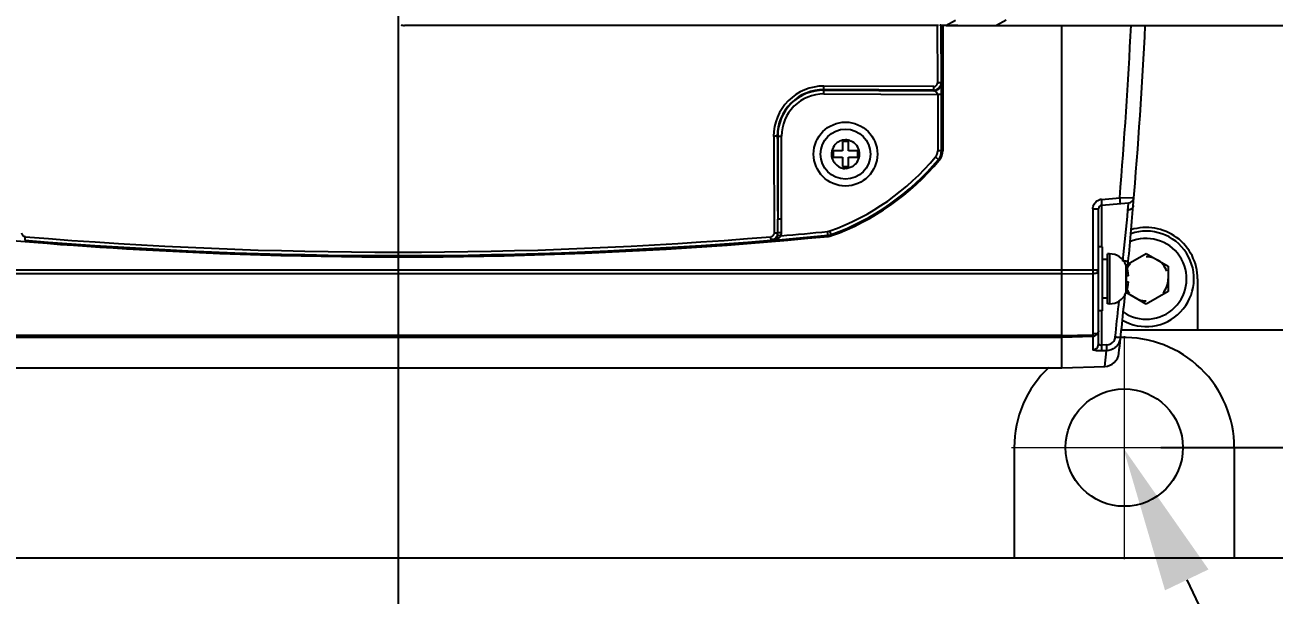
# Model space of a CAD drawing. Header units: millimetres. Extents: x 4086 to 8300, y 123 to 1549.
# Drawn here: x 6958 to 7009.1, y 633.8 to 657.1 of the extents above; entities that cross this region are included whole.
import ezdxf
from ezdxf import colors
from ezdxf.entities.mleader import LeaderData, LeaderLine
from ezdxf.math import Vec2, Vec3

# ---------------------------------------------------------------- set-up
doc = ezdxf.new("R2010")
doc.units = ezdxf.units.MM
doc.linetypes.add('CENTER2', pattern=[28.575, 19.05, -3.175, 3.175, -3.175])
doc.layers.add('中心线层', color=7, linetype='CENTER2', lineweight=0)
doc.layers.add('轮廓实线层', color=7, linetype='Continuous', lineweight=30)
doc.styles.add('思源黑', font='SourceHanSansCN-Normal.ttf')
doc.dimstyles.new('尺寸标注_3_10比例', dxfattribs={"dimtxt": 7, "dimasz": 6, "dimexe": 2, "dimexo": 1.5, "dimgap": 1, "dimtad": 1, "dimdec": 1, "dimlfac": 3.333333, "dimdsep": 46, "dimtxsty": '思源黑', "dimcen": 0.09, "dimadec": 0, "dimazin": 0, "dimtp": 0.01, "dimtm": 0.01, "dimtfac": 1, "dimtdec": 1, "dimtofl": 0, "dimtmove": 0, "dimatfit": 3, "dimfxl": 0, "dimtolj": 1, "dimarcsym": 0})

# ---------------------------------------------------------------- blocks, each defined once
blk = doc.blocks.new('*D1406')
at = {"layer": 'Defpoints', "color": 0}
for p in [(6808.255, 669.869), (6973.255, 669.869), (6973.255, 583.587)]:
    blk.add_point(p, dxfattribs=at)
at = {"layer": '轮廓实线层', "color": 0, "lineweight": -2}
for p, q in [((6808.255, 668.369), (6808.255, 581.587)), ((6973.255, 668.369), (6973.255, 581.587)), ((6814.255, 583.587), (6967.255, 583.587))]:
    blk.add_line(p, q, dxfattribs=at)
at = {"layer": '轮廓实线层', "color": 0}
for points in [[(6814.255, 584.587), (6814.255, 582.587), (6808.255, 583.587)], [(6967.255, 582.587), (6967.255, 584.587), (6973.255, 583.587)]]:
    blk.add_solid(points, dxfattribs=at)
at = {"layer": '轮廓实线层', "color": 0, "insert": (6890.755, 588.213), "char_height": 7, "attachment_point": 5, "style": '思源黑'}
blk.add_mtext('\\A1;550', dxfattribs=at)
blk = doc.blocks.new('*D1410')
at = {"layer": 'Defpoints', "color": 0}
for p in [(7002.955, 699.869), (7002.955, 639.869), (7074.894, 639.869)]:
    blk.add_point(p, dxfattribs=at)
at = {"layer": '轮廓实线层', "color": 0, "lineweight": -2}
for p, q in [((7004.455, 699.869), (7076.894, 699.869)), ((7074.894, 693.869), (7074.894, 645.869)), ((7004.455, 639.869), (7076.894, 639.869))]:
    blk.add_line(p, q, dxfattribs=at)
at = {"layer": '轮廓实线层', "color": 0}
for points in [[(7075.894, 693.869), (7073.894, 693.869), (7074.894, 699.869)], [(7073.894, 645.869), (7075.894, 645.869), (7074.894, 639.869)]]:
    blk.add_solid(points, dxfattribs=at)
at = {"layer": '轮廓实线层', "color": 0, "insert": (7069.99, 669.869), "char_height": 7, "attachment_point": 5, "rotation": 90, "style": '思源黑'}
blk.add_mtext('\\A1;200±0.1', dxfattribs=at)

msp = doc.modelspace()

# ---------------------------------------------------------------- linework, layer by layer
for p, q in [((6995.362, 657.13), (6973.523, 657.13)), ((6995.311, 657.155), (6995.313, 654.776)), ((6995.46, 657.129), (6995.463, 654.783)), ((6995.822, 657.13), (6995.516, 657.13)), ((6995.53, 657.13), (6995.53, 652.005)), ((6995.663, 657.119), (6996.052, 657.348)), ((6995.679, 657.119), (6995.755, 657.119)), ((6995.755, 657.119), (6995.79, 657.119)), ((6995.79, 657.119), (6995.822, 657.119)), ((6995.822, 657.119), (6995.862, 657.119)), ((6995.96, 657.13), (6995.862, 657.13)), ((6995.862, 657.119), (6996.055, 657.119)), ((6996.155, 657.13), (6995.96, 657.13)), ((6996.055, 657.119), (6996.157, 657.12)), ((6996.155, 657.13), (6997.181, 657.131)), ((6996.157, 657.12), (6996.458, 657.12)), ((6996.458, 657.12), (6997.077, 657.12)), ((6997.077, 657.12), (6997.644, 657.119)), ((6997.181, 657.131), (6997.643, 657.131)), ((6997.644, 657.119), (7037.313, 657.119)), ((6997.732, 657.131), (7037.31, 657.131)), ((6998.125, 657.348), (6997.735, 657.119)), ((7000.405, 643.128), (7000.405, 657.131)), ((6990.673, 654.326), (6990.675, 654.649)), ((6995.162, 654.483), (6990.674, 654.506)), ((6990.674, 654.481), (6995.172, 654.458)), ((6995.163, 654.626), (6990.675, 654.649)), ((6995.162, 654.483), (6995.163, 654.626)), ((6995.18, 654.454), (6995.172, 654.458)), ((6995.473, 654.757), (6995.463, 654.783)), ((6995.475, 654.749), (6995.473, 654.757)), ((6990.673, 654.326), (6995.327, 654.302)), ((6995.483, 654.302), (6995.327, 654.302)), ((6995.327, 654.302), (6995.327, 652.005)), ((6995.483, 652.005), (6995.483, 654.302)), ((6988.618, 652.593), (6988.637, 648.639)), ((6988.767, 652.601), (6988.939, 652.601)), ((6988.783, 652.601), (6988.783, 649.207)), ((6988.939, 649.207), (6988.939, 652.601)), ((6991.683, 652.379), (6991.428, 652.379)), ((6991.428, 652.379), (6991.428, 651.996)), ((6991.683, 651.996), (6991.683, 652.379)), ((6991.428, 651.996), (6991.045, 651.996)), ((6991.045, 651.996), (6991.045, 651.741)), ((6992.065, 651.996), (6991.683, 651.996)), ((6992.065, 651.741), (6992.065, 651.996)), ((6995.53, 652.005), (6995.327, 652.005)), ((6991.045, 651.741), (6991.428, 651.741)), ((6991.428, 651.741), (6991.428, 651.359)), ((6991.428, 651.359), (6991.683, 651.359)), ((6991.683, 651.741), (6992.065, 651.741)), ((6991.683, 651.359), (6991.683, 651.741)), ((6995.236, 651.751), (6995.392, 651.621)), ((7002.03, 650.018), (7002.77, 650.083)), ((7002.042, 649.779), (7003.133, 649.874)), ((7002.77, 650.083), (7003.309, 650.093)), ((7003.106, 649.577), (7003.13, 649.84)), ((7003.13, 649.84), (7003.133, 649.874)), ((7003.309, 650.093), (7003.352, 650.094)), ((7001.674, 649.63), (7001.674, 643.87)), ((7001.674, 649.629), (7001.905, 649.629)), ((7001.905, 644.107), (7001.905, 649.629)), ((7002.042, 648.073), (7002.042, 649.779)), ((6988.939, 649.207), (6988.783, 649.207)), ((6988.512, 648.349), (6988.533, 648.342)), ((6988.774, 648.571), (6988.921, 648.532)), ((6988.937, 648.646), (6988.784, 648.647)), ((6990.843, 648.503), (6990.824, 648.705)), ((6990.988, 648.535), (6990.92, 648.726)), ((7002.055, 648.074), (7001.905, 648.074)), ((7002.055, 648.073), (7002.055, 645.464)), ((7002.358, 647.789), (7002.268, 647.789)), ((7002.268, 645.749), (7002.268, 647.789)), ((7002.358, 647.789), (7002.358, 645.749)), ((7003.112, 647.379), (7003.855, 647.808)), ((7003.855, 647.808), (7004.755, 647.288)), ((7002.268, 647.553), (7002.055, 647.553)), ((7003.023, 647.346), (7003.049, 647.279)), ((7003.023, 647.346), (7003.023, 646.195)), ((7003.049, 647.279), (7003.043, 647.279)), ((7004.755, 647.288), (7004.755, 646.249)), ((7000.405, 646.968), (6832.936, 646.968)), ((7001.905, 647.121), (6833.054, 647.121)), ((7000.405, 646.968), (7001.674, 646.99)), ((7003.127, 646.896), (7003.043, 646.896)), ((7005.955, 646.769), (7005.955, 644.669)), ((7003.049, 646.259), (7003.023, 646.192)), ((7003.855, 645.73), (7003.031, 646.206)), ((7003.043, 646.641), (7003.127, 646.641)), ((7003.043, 646.259), (7003.048, 646.259)), ((7004.755, 646.249), (7003.855, 645.73)), ((7002.268, 645.984), (7002.055, 645.984)), ((7002.358, 645.749), (7002.268, 645.749)), ((7002.728, 645.711), (7002.745, 645.877)), ((7003.023, 646.195), (7003.023, 646.192)), ((7002.055, 645.464), (7001.905, 645.464)), ((7002.042, 644.064), (7002.042, 645.464)), ((7000.405, 644.367), (6830.126, 644.367)), ((7000.405, 644.455), (6830.233, 644.455)), ((7000.405, 644.455), (7001.674, 644.485)), ((7001.674, 644.411), (7000.405, 644.367)), ((7023.205, 644.669), (7002.839, 644.669)), ((7001.87, 643.984), (7001.905, 644.107)), ((7002.231, 643.831), (7002.03, 643.827)), ((7002.243, 644.069), (7002.042, 644.064)), ((7002.16, 643.19), (7002.232, 643.831)), ((7000.405, 643.128), (7002.161, 643.19)), ((6828.543, 643.128), (7000.405, 643.128)), ((6998.455, 639.869), (6998.455, 635.369)), ((7007.455, 639.869), (7007.455, 635.369)), ((6941.455, 635.369), (7020.955, 635.369))]:
    msp.add_line(p, q)
for points in [[(6995.822, 657.13), (6995.835, 657.13), (6995.848, 657.13), (6995.862, 657.13)], [(6997.643, 657.131), (6997.654, 657.131), (6997.664, 657.131), (6997.675, 657.131)], [(6997.675, 657.131), (6997.694, 657.13), (6997.713, 657.13), (6997.732, 657.131)], [(6988.774, 648.571), (6988.762, 648.535), (6988.746, 648.5), (6988.726, 648.467)], [(6988.921, 648.532), (6988.93, 648.569), (6988.935, 648.607), (6988.937, 648.646)]]:
    msp.add_lwpolyline(points)
for centre, radius in [((6991.555, 651.869), 1.305), ((6991.555, 651.869), 1.02), ((7002.955, 639.869), 2.4)]:
    msp.add_circle(centre, radius)
for centre, radius, start, end in [((6973.522, 657.78), 0.649, 257.3158, 270.0269), ((6785.316, 667.988), 218.189, 355.29282, 357.14655), ((6785.307, 667.988), 218.778, 355.22256, 357.15424), ((6990.664, 652.602), 2.047, 89.7074, 180.2538), ((6990.664, 652.609), 1.897, 89.6943, 180.2605), ((6990.664, 652.601), 1.881, 89.7031, 180), ((6995.163, 654.776), 0.293, 269.8229, 310.1569), ((6995.308, 658.049), 3.273, 270.0999, 270.8279), ((6983.409, 654.382), 12.074, 0.3759, 0.6609), ((6971.63, 654.32), 23.853, 359.9562, 0.339), ((6990.664, 652.601), 1.725, 89.7031, 180), ((6991.555, 651.87), 0.576, 115.1801, 129.0292), ((6991.554, 651.863), 0.583, 67.9439, 76.101), ((6991.554, 651.868), 0.578, 6.5115, 37.0938), ((6994.93, 652.005), 0.397, 320.3036, 0.0004), ((6994.93, 652.005), 0.553, 320.3036, 0), ((6994.93, 652.005), 0.6, 320.3036, 0), ((6987.541, 658.138), 10, 289.7452, 320.3036), ((6987.541, 658.138), 10.156, 289.7452, 320.3036), ((6987.541, 658.138), 10.203, 289.7452, 320.3036), ((6991.539, 651.855), 0.556, 215.3856, 222.48), ((7002.064, 649.633), 0.387, 95.0648, 104.9924), ((7003.112, 650.113), 0.24, 275, 355.3085), ((7002.055, 649.629), 0.15, 95, 180), ((6820.542, 666.359), 183.334, 354.09494, 354.74817), ((6783.151, 668.148), 220.94, 354.54108, 355.22781), ((6821.056, 648.757), 167.728, 359.96248, 0.15373), ((6908.13, 649.201), 80.809, 359.60656, 0.00429), ((7003.855, 646.769), 2.1, 0, 107.3914), ((6973.255, 832.464), 184.746, 265.26272, 274.73708), ((6973.255, 832.379), 184.52, 265.26076, 274.73903), ((6974.558, 816.949), 169.185, 274.73824, 275.52212), ((6988.486, 648.648), 0.297, 345.0235, 359.7651), ((6974.558, 816.949), 169.029, 274.8745, 275.52212), ((6990.786, 649.1), 0.397, 275.5249, 289.7452), ((6990.786, 649.1), 0.553, 275.5249, 289.7452), ((6990.786, 649.1), 0.6, 275.5249, 289.7452), ((7003.855, 646.769), 1.95, 239.6769, 108.9196), ((7003.855, 646.769), 1.65, 234.9516, 113.8869), ((7002.358, 647.069), 0.72, 22.6199, 90), ((7000.538, 622.517), 25.092, 84.3336, 84.5922), ((7001.638, 646.769), 1.495, 4.8938, 19.9521), ((7003.855, 646.769), 0.9, 137.0154, 148.7572), ((7003.855, 646.769), 0.9, 69.9997, 90), ((7003.855, 646.769), 0.9, 19.9976, 60), ((7001.638, 646.769), 1.411, 354.8143, 5.1857), ((7003.855, 646.769), 0.9, 319.9976, 0), ((7001.638, 646.769), 1.495, 340.0479, 355.1062), ((7003.855, 646.769), 0.9, 208.0276, 220.0024), ((7002.358, 646.469), 0.72, 270, 337.3801), ((6783.173, 668.148), 220.698, 353.82006, 354.16521), ((6783.151, 668.148), 220.94, 353.65299, 354.2846), ((7003.855, 646.769), 0.9, 249.9997, 270), ((7002.205, 644.43), 0.605, 332.795, 350.1488), ((7002.217, 644.427), 0.593, 350.1715, 353.8144), ((7002.955, 639.869), 4.5, 0, 91.8782), ((6999.402, 644.005), 2.641, 359.5113, 1.2918), ((7002.14, 643.789), 0.6, 272, 353.653), ((7002.217, 644.424), 0.592, 308.5699, 332.6787), ((7002.955, 639.869), 4.5, 133.2874, 180)]:
    msp.add_arc(centre, radius, start, end)
for points, knots in [([(6995.509, 657.127), (6995.487, 657.13), (6995.463, 657.135), (6995.417, 657.143), (6995.417, 657.153)], [0, 0, 0, 0, 0.687574, 1, 1, 1, 1]), ([(6995.267, 654.406), (6995.253, 654.418), (6995.224, 654.436), (6995.194, 654.449), (6995.18, 654.454)], [0, 0, 0, 0, 0.568805, 1, 1, 1, 1]), ([(6995.327, 654.302), (6995.327, 654.323), (6995.311, 654.363), (6995.283, 654.394), (6995.267, 654.406)], [0, 0, 0, 0, 0.511681, 1, 1, 1, 1]), ([(6995.293, 654.701), (6995.3, 654.712), (6995.31, 654.737), (6995.313, 654.763), (6995.313, 654.776)], [0, 0, 0, 0, 0.500018, 1, 1, 1, 1]), ([(6995.463, 654.783), (6995.457, 654.775), (6995.412, 654.785), (6995.381, 654.777), (6995.355, 654.777)], [0, 0, 0, 0, 0.285153, 1, 1, 1, 1]), ([(6995.482, 654.521), (6995.482, 654.545), (6995.48, 654.621), (6995.481, 654.697), (6995.475, 654.749)], [0, 0, 0, 0, 0.3128, 1, 1, 1, 1]), ([(6988.767, 652.601), (6988.763, 652.598), (6988.711, 652.598), (6988.663, 652.594), (6988.618, 652.593)], [0, 0, 0, 0, 0.098926, 1, 1, 1, 1]), ([(6991.786, 651.346), (6991.8, 651.352), (6991.829, 651.363), (6991.857, 651.378), (6991.87, 651.386)], [0, 0, 0, 0, 0.502353, 1, 1, 1, 1]), ([(6991.87, 651.386), (6991.881, 651.392), (6991.901, 651.405), (6991.92, 651.42), (6991.929, 651.428)], [0, 0, 0, 0, 0.497102, 1, 1, 1, 1]), ([(6991.478, 651.284), (6991.491, 651.283), (6991.517, 651.282), (6991.543, 651.288), (6991.555, 651.292)], [0, 0, 0, 0, 0.501922, 1, 1, 1, 1]), ([(6991.555, 651.292), (6991.567, 651.288), (6991.592, 651.284), (6991.617, 651.288), (6991.63, 651.291)], [0, 0, 0, 0, 0.493059, 1, 1, 1, 1]), ([(7001.849, 649.955), (7001.866, 649.967), (7001.904, 649.987), (7001.943, 650.001), (7001.964, 650.006)], [0, 0, 0, 0, 0.500208, 1, 1, 1, 1]), ([(7002.042, 649.779), (7002.045, 649.779), (7002.042, 649.795), (7002.044, 649.802), (7002.044, 649.81)], [0, 0, 0, 0, 0.258862, 1, 1, 1, 1]), ([(7002.77, 650.083), (7002.774, 650.027), (7002.755, 649.973), (7002.805, 649.846), (7002.782, 649.844)], [0, 0, 0, 0, 0.706582, 1, 1, 1, 1]), ([(7003.208, 649.605), (7003.192, 649.597), (7003.159, 649.584), (7003.124, 649.578), (7003.106, 649.577)], [0, 0, 0, 0, 0.509543, 1, 1, 1, 1]), ([(7003.291, 649.676), (7003.281, 649.661), (7003.256, 649.633), (7003.225, 649.613), (7003.208, 649.605)], [0, 0, 0, 0, 0.492677, 1, 1, 1, 1]), ([(7003.324, 649.767), (7003.323, 649.751), (7003.316, 649.719), (7003.301, 649.69), (7003.291, 649.676)], [0, 0, 0, 0, 0.483915, 1, 1, 1, 1]), ([(6955.667, 648.503), (6958.542, 648.224), (6970.25, 647.398), (6982.038, 647.651), (6990.843, 648.503)], [0, 0, 0, 0, 0.246151, 1, 1, 1, 1]), ([(6957.998, 648.349), (6957.999, 648.353), (6958.001, 648.4), (6958.006, 648.447), (6958.01, 648.489)], [0, 0, 0, 0, 0.08337, 1, 1, 1, 1]), ([(6988.512, 648.349), (6988.511, 648.353), (6988.509, 648.4), (6988.503, 648.447), (6988.5, 648.489)], [0, 0, 0, 0, 0.083663, 1, 1, 1, 1]), ([(6988.533, 648.342), (6988.553, 648.345), (6988.592, 648.355), (6988.627, 648.374), (6988.644, 648.385)], [0, 0, 0, 0, 0.48718, 1, 1, 1, 1]), ([(6988.784, 648.647), (6988.778, 648.645), (6988.729, 648.641), (6988.68, 648.639), (6988.637, 648.639)], [0, 0, 0, 0, 0.127147, 1, 1, 1, 1]), ([(6988.644, 648.385), (6988.66, 648.395), (6988.69, 648.42), (6988.714, 648.45), (6988.726, 648.467)], [0, 0, 0, 0, 0.475431, 1, 1, 1, 1]), ([(6988.644, 648.385), (6988.654, 648.389), (6988.677, 648.392), (6988.699, 648.386), (6988.71, 648.381)], [0, 0, 0, 0, 0.451271, 1, 1, 1, 1]), ([(6988.726, 648.467), (6988.738, 648.478), (6988.785, 648.473), (6988.821, 648.46), (6988.843, 648.449)], [0, 0, 0, 0, 0.395081, 1, 1, 1, 1]), ([(6988.921, 648.532), (6988.912, 648.516), (6988.888, 648.485), (6988.859, 648.46), (6988.843, 648.449)], [0, 0, 0, 0, 0.484058, 1, 1, 1, 1]), ([(7003.121, 647.475), (7003.122, 647.484), (7003.063, 647.469), (7003.042, 647.484), (7003.016, 647.486)], [0, 0, 0, 0, 0.257506, 1, 1, 1, 1]), ([(7001.674, 646.99), (7001.727, 646.991), (7001.787, 646.993), (7001.89, 647.041), (7001.857, 647.078), (7001.843, 647.087)], [0, 0, 0, 0, 0.614467, 0.805294, 1, 1, 1, 1]), ([(7001.905, 644.65), (7001.905, 644.61), (7001.876, 644.512), (7001.763, 644.508), (7001.721, 644.529)], [0, 0, 0, 0, 0.456995, 1, 1, 1, 1]), ([(7002.806, 644.363), (7002.809, 644.384), (7002.685, 644.354), (7002.64, 644.384), (7002.589, 644.389)], [0, 0, 0, 0, 0.287893, 1, 1, 1, 1]), ([(7001.707, 643.849), (7001.699, 643.852), (7001.687, 643.856), (7001.676, 643.865), (7001.674, 643.87)], [0, 0, 0, 0, 0.623887, 1, 1, 1, 1]), ([(7002.03, 643.827), (7001.995, 643.826), (7001.888, 643.827), (7001.777, 643.827), (7001.707, 643.849)], [0, 0, 0, 0, 0.317016, 1, 1, 1, 1]), ([(7002.03, 643.827), (7002.033, 643.832), (7002.041, 643.885), (7002.042, 643.936), (7002.043, 643.982)], [0, 0, 0, 0, 0.114099, 1, 1, 1, 1]), ([(7002.231, 643.831), (7002.235, 643.839), (7002.243, 643.921), (7002.245, 643.999), (7002.243, 644.069)], [0, 0, 0, 0, 0.114442, 1, 1, 1, 1])]:
    msp.add_open_spline(points, degree=3, knots=knots)
for points in [[(6995.663, 657.119), (6995.611, 657.119), (6995.56, 657.122), (6995.509, 657.127)], [(6995.163, 654.626), (6995.213, 654.625), (6995.269, 654.657), (6995.293, 654.701)], [(6995.322, 654.499), (6995.277, 654.473), (6995.224, 654.458), (6995.172, 654.458)], [(6995.473, 654.757), (6995.473, 654.657), (6995.409, 654.547), (6995.322, 654.499)], [(6995.463, 654.783), (6995.463, 654.698), (6995.421, 654.608), (6995.356, 654.553)], [(6988.767, 652.601), (6988.772, 651.469), (6988.777, 650.338), (6988.783, 649.207)], [(6991.555, 652.446), (6991.471, 652.446), (6991.386, 652.426), (6991.31, 652.391)], [(6991.694, 652.429), (6991.649, 652.44), (6991.602, 652.446), (6991.555, 652.446)], [(6992.015, 652.217), (6991.954, 652.298), (6991.867, 652.365), (6991.773, 652.403)], [(6991.192, 652.317), (6991.042, 652.195), (6990.955, 651.965), (6990.986, 651.774)], [(6991.929, 651.428), (6992.068, 651.545), (6992.149, 651.754), (6992.129, 651.934)], [(6990.986, 651.774), (6991, 651.689), (6991.035, 651.604), (6991.086, 651.533)], [(6991.129, 651.48), (6991.219, 651.381), (6991.346, 651.3), (6991.478, 651.284)], [(6991.63, 651.291), (6991.683, 651.303), (6991.734, 651.326), (6991.786, 651.346)], [(7001.674, 649.63), (7001.674, 649.693), (7001.69, 649.759), (7001.721, 649.815)], [(7001.721, 649.815), (7001.751, 649.871), (7001.796, 649.92), (7001.849, 649.955)], [(7002.044, 649.81), (7002.042, 649.88), (7002.036, 649.949), (7002.03, 650.018)], [(6958.01, 648.489), (6957.943, 648.495), (6957.873, 648.571), (6957.873, 648.639)], [(6988.637, 648.639), (6988.637, 648.571), (6988.567, 648.495), (6988.5, 648.489)], [(6988.726, 648.467), (6988.683, 648.41), (6988.593, 648.348), (6988.531, 648.383)], [(6988.71, 648.381), (6988.653, 648.361), (6988.594, 648.348), (6988.533, 648.342)], [(6988.843, 648.449), (6988.803, 648.42), (6988.757, 648.398), (6988.71, 648.381)], [(7001.674, 644.411), (7001.784, 644.414), (7001.906, 644.536), (7001.905, 644.646)], [(7002.243, 644.069), (7002.352, 644.071), (7002.47, 644.136), (7002.53, 644.227)], [(7002.53, 644.227), (7002.562, 644.275), (7002.583, 644.332), (7002.589, 644.389)], [(7001.674, 643.87), (7001.749, 643.872), (7001.831, 643.919), (7001.87, 643.984)], [(7001.905, 644.107), (7001.905, 644.059), (7001.994, 644.061), (7002.042, 644.064)], [(7002.586, 643.961), (7002.487, 643.882), (7002.357, 643.835), (7002.231, 643.831)]]:
    msp.add_open_spline(points, degree=3)
at = {"layer": '中心线层'}
for p, q in [((7002.955, 644.432), (7002.955, 635.306)), ((6998.349, 639.869), (7007.562, 639.869))]:
    msp.add_line(p, q, dxfattribs=at)

# ---------------------------------------------------------------- dimensions: what is measured, and where the dimension line sits
at = {"layer": '轮廓实线层'}
dim = msp.add_linear_dim(base=(7074.894, 639.869), p1=(7002.955, 699.869), p2=(7002.955, 639.869), angle=90, text='<>±0.1', dimstyle='尺寸标注_3_10比例', dxfattribs=at)
dim.commit()
dim.dimension.update_dxf_attribs({"geometry": '*D1410', "text_midpoint": (7074.894, 669.869), "dimtype": 160})
dim = msp.add_linear_dim(base=(6973.255, 583.587), p1=(6808.255, 669.869), p2=(6973.255, 669.869), dimstyle='尺寸标注_3_10比例', dxfattribs=at)
dim.commit()
dim.dimension.update_dxf_attribs({"geometry": '*D1406', "text_midpoint": (6890.755, 588.213)})

# ---------------------------------------------------------------- leaders
ml = msp.add_multileader_mtext('Standard')
ml.set_content('{\\C256;4}×φ{\\C256;16(安装孔)}', style='思源黑')
ml.set_leader_properties()
ml.build(insert=Vec2(0, 0))
ml.multileader.update_dxf_attribs({"text_left_attachment_type": 5, "text_right_attachment_type": 5, "dogleg_length": 1, "arrow_head_size": 6})
ctx = ml.context
ctx.base_point, ctx.char_height, ctx.arrow_head_size, ctx.plane_origin = Vec3(7026.567, 592.784), 7, 6, Vec3(7002.911, 639.869)
ctx.left_attachment, ctx.right_attachment = 5, 5
notes = []
notes.append((ctx, [(0, (1, 1, 0), (7025.567, 592.784), (1, 0), 1, [(0, [(7002.911, 639.869)], 0, [])])]))
ctx.mtext.insert, ctx.mtext.flow_direction = Vec3(7028.567, 602.693), 5
for ctx, leaders in notes:
    for number, flags, end, landing, length, lines in leaders:
        leader = LeaderData()
        leader.index, (leader.has_last_leader_line, leader.has_dogleg_vector, leader.attachment_direction) = number, flags
        leader.last_leader_point, leader.dogleg_vector, leader.dogleg_length = Vec3(end), Vec3(landing), length
        for number, points, colour, breaks in lines:
            line = LeaderLine()
            line.index, line.vertices, line.color, line.breaks = number, Vec3.list(points), colors.encode_raw_color(colour), breaks
            leader.lines.append(line)
        ctx.leaders.append(leader)

doc.saveas('drawing.dxf')
